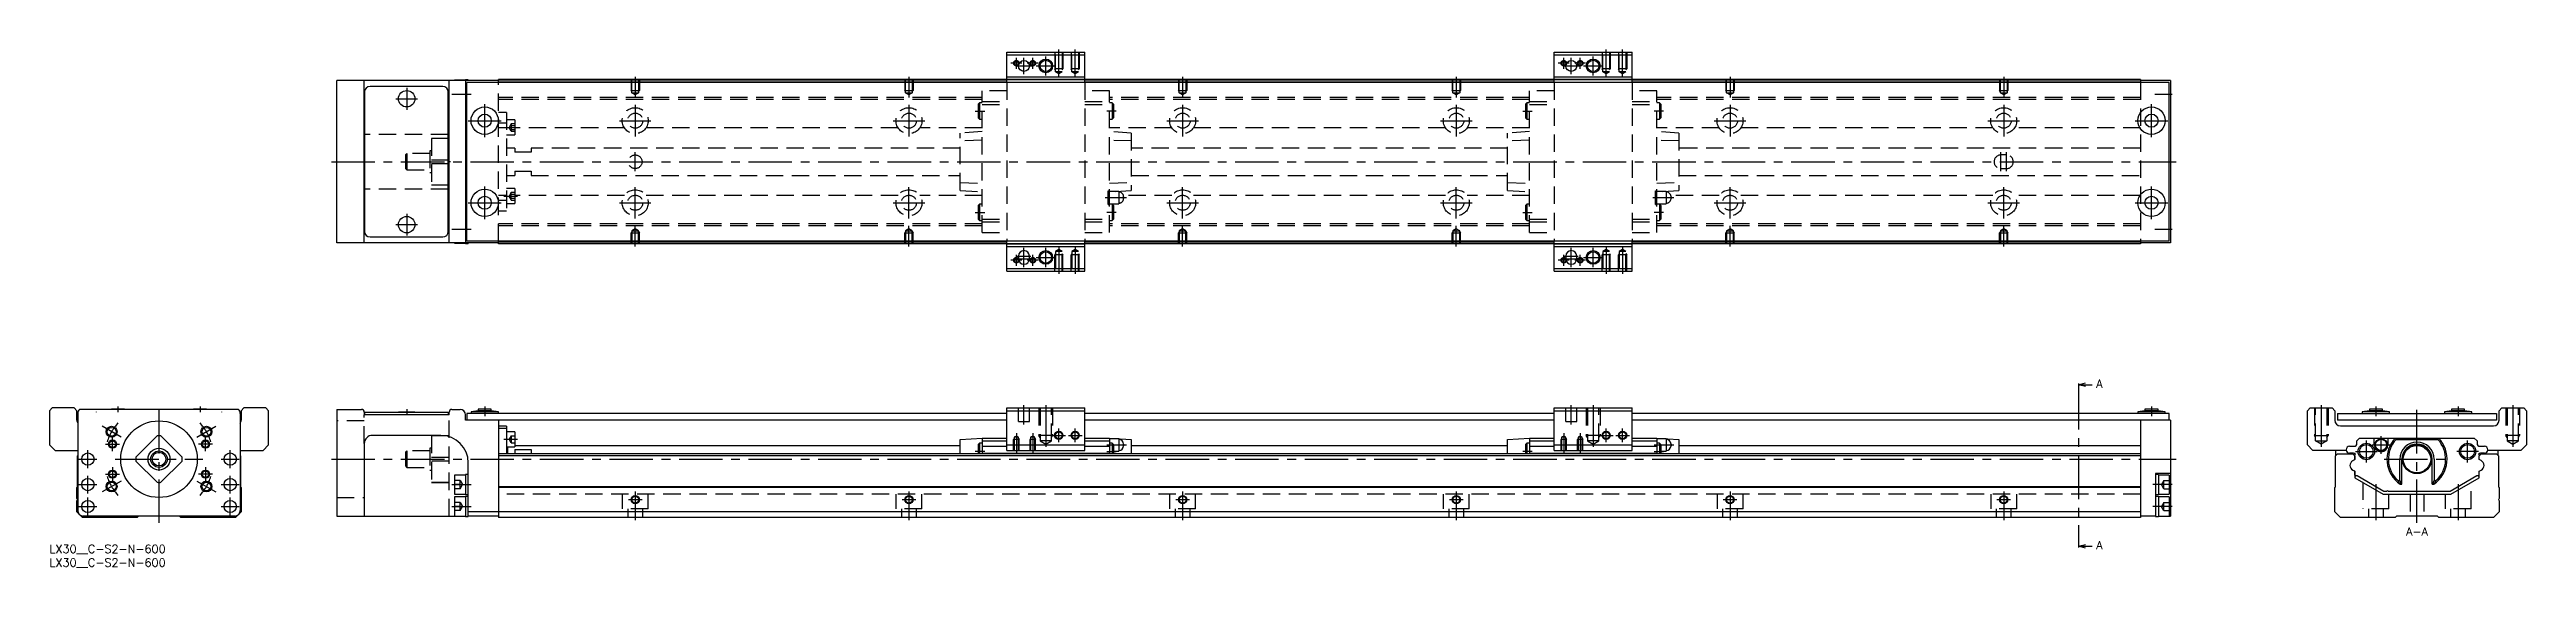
# Model space of a CAD drawing. Extents: x 0 to 905, y -8 to 181.
import ezdxf

# ---------------------------------------------------------------- set-up
doc = ezdxf.new("R2010")
doc.units = 0
doc.header["$LTSCALE"] = 0.5
doc.linetypes.add('CENTER', pattern=[50.8, 31.75, -6.35, 6.35, -6.35])
doc.linetypes.add('DASHED', pattern=[19.05, 12.7, -6.35])
for name, color, linetype in [('MSM_CENTER', 1, 'CENTER'), ('MSM_CONTINUOUS', 7, 'CONTINUOUS'), ('MSM_DASHED', 4, 'DASHED'), ('MSM_NARROW', 5, 'CONTINUOUS'), ('MSM_PART_NUMBER', 7, 'CONTINUOUS')]:
    doc.layers.add(name, color=color, linetype=linetype)
doc.styles.get("Standard").update_dxf_attribs({"font": 'txt.shx', "height": 3, "bigfont": 'bigfont.shx'})

# ---------------------------------------------------------------- blocks, each defined once
blk = doc.blocks.new('*U2')
at = {"layer": 'MSM_PART_NUMBER'}
blk.add_text('LX30__C-S2-N-600', height=3, dxfattribs=at).set_placement((0, -3))
blk = doc.blocks.new('*U3')
at = {"layer": 'MSM_PART_NUMBER'}
blk.add_text('LX30__C-S2-N-600', height=3, dxfattribs=at).set_placement((0, -8))

msp = doc.modelspace()

# ---------------------------------------------------------------- linework, layer by layer
at = {"layer": 'MSM_CENTER'}
for p, q in [((355.25, 176), (351.25, 176)), ((353, 175), (359, 175)), ((353.25, 174), (353.25, 178)), ((356, 172), (356, 178)), ((361.25, 176), (357.25, 176)), ((359.25, 174), (359.25, 178)), ((360.5, 175), (367.5, 175)), ((364, 171.5), (364, 178.5)), ((368.75, 171.09), (368.75, 181)), ((374.75, 171.09), (374.75, 181)), ((555.25, 176), (551.25, 176)), ((553, 175), (559, 175)), ((553.25, 174), (553.25, 178)), ((556, 172), (556, 178)), ((561.25, 176), (557.25, 176)), ((559.25, 174), (559.25, 178)), ((560.5, 175), (567.5, 175)), ((564, 171.5), (564, 178.5)), ((568.75, 171.09), (568.75, 181)), ((574.75, 171.09), (574.75, 181)), ((126.5, 163), (134.5, 163)), ((130.5, 167), (130.5, 159)), ((147, 164.7), (154, 164.7)), ((214, 171), (214, 163.49)), ((314, 171), (314, 163.49)), ((414, 171), (414, 163.49)), ((514, 171), (514, 163.49)), ((614, 171), (614, 163.49)), ((714, 171), (714, 163.49)), ((769.25, 164.7), (775.5, 164.7)), ((153, 155), (165, 155)), ((159, 149), (159, 161)), ((208.25, 155), (219.75, 155)), ((214, 160.75), (214, 149.25)), ((308.25, 155), (319.75, 155)), ((314, 160.75), (314, 149.25)), ((338.25, 158.5), (341.75, 158.5)), ((389.75, 158.5), (386.25, 158.5)), ((408.25, 155), (419.75, 155)), ((414, 160.75), (414, 149.25)), ((508.25, 155), (519.75, 155)), ((514, 160.75), (514, 149.25)), ((538.25, 158.5), (541.75, 158.5)), ((589.75, 158.5), (586.25, 158.5)), ((608.25, 155), (619.75, 155)), ((614, 160.75), (614, 149.25)), ((708.25, 155), (719.75, 155)), ((714, 160.75), (714, 149.25)), ((762, 155), (774, 155)), ((768, 149), (768, 161)), ((166, 152.55), (171, 152.55)), ((103, 140), (777, 140)), ((214, 136.5), (214, 143.5)), ((713, 136.5), (713, 143.5)), ((715, 136.5), (715, 143.5)), ((159, 119), (159, 131)), ((166, 127.44), (171, 127.44)), ((214, 119.25), (214, 130.75)), ((314, 119.25), (314, 130.75)), ((385.75, 126.9), (393.45, 126.9)), ((414, 119.25), (414, 130.75)), ((514, 119.25), (514, 130.75)), ((585.75, 126.9), (593.45, 126.9)), ((614, 119.25), (614, 130.75)), ((714, 119.25), (714, 130.75)), ((768, 119), (768, 131)), ((130.5, 121), (130.5, 113)), ((153, 125), (165, 125)), ((208.25, 125), (219.75, 125)), ((308.25, 125), (319.75, 125)), ((338.25, 121.5), (341.75, 121.5)), ((389.75, 121.5), (386.25, 121.5)), ((408.25, 125), (419.75, 125)), ((508.25, 125), (519.75, 125)), ((538.25, 121.5), (541.75, 121.5)), ((589.75, 121.5), (586.25, 121.5)), ((608.25, 125), (619.75, 125)), ((708.25, 125), (719.75, 125)), ((762, 125), (774, 125)), ((126.5, 117), (134.5, 117)), ((147, 115.3), (154, 115.3)), ((214, 109), (214, 116.51)), ((314, 109), (314, 116.51)), ((368.75, 108.91), (368.75, 99)), ((374.75, 108.91), (374.75, 99)), ((414, 109), (414, 116.51)), ((514, 109), (514, 116.51)), ((568.75, 108.91), (568.75, 99)), ((574.75, 108.91), (574.75, 99)), ((614, 109), (614, 116.51)), ((714, 109), (714, 116.51)), ((769.25, 115.3), (775.5, 115.3)), ((355.25, 104), (351.25, 104)), ((353.25, 102), (353.25, 106)), ((353.5, 105.5), (358.5, 105.5)), ((353.5, 104.5), (358.5, 104.5)), ((356, 101.5), (356, 108.5)), ((361.25, 104), (357.25, 104)), ((359.25, 102), (359.25, 106)), ((360.5, 105), (367.5, 105)), ((364, 101.5), (364, 108.5)), ((555.25, 104), (551.25, 104)), ((553.25, 102), (553.25, 106)), ((553.5, 105.5), (558.5, 105.5)), ((553.5, 104.5), (558.5, 104.5)), ((556, 101.5), (556, 108.5)), ((561.25, 104), (557.25, 104)), ((559.25, 102), (559.25, 106)), ((560.5, 105), (567.5, 105)), ((564, 101.5), (564, 108.5)), ((741.37, 58), (741.37, 0)), ((17, 48.6), (17, 48.49)), ((25, 50.6), (25, 48.5)), ((40, 8), (40, 51.5)), ((55, 50.6), (55, 48.5)), ((63, 48.49), (63, 48.6)), ((130.5, 49.6), (130.5, 47.49)), ((159, 50.6), (159, 47)), ((356, 44), (356, 51)), ((364, 51), (364, 35.81)), ((556, 44), (556, 51)), ((564, 51), (564, 35.81)), ((768, 50.6), (768, 47)), ((830, 51), (830, 35.81)), ((850, 50.6), (850, 47)), ((865, 8), (865, 51.5)), ((880, 50.6), (880, 47)), ((900, 51), (900, 35.81)), ((26.14, 39.3), (19.22, 43.3)), ((20.42, 36.8), (25.57, 36.8)), ((23, 34.22), (23, 39.38)), ((53.86, 39.3), (60.78, 43.3)), ((59.57, 36.8), (54.42, 36.8)), ((57, 34.22), (57, 39.38)), ((166, 38.55), (171, 38.55)), ((353.25, 40.76), (353.25, 33.5)), ((359.25, 40.76), (359.25, 33.5)), ((366.25, 40), (371.25, 40)), ((368.75, 37.5), (368.75, 42.5)), ((372.25, 40), (377.25, 40)), ((374.75, 37.5), (374.75, 42.5)), ((386.25, 36.5), (393.45, 36.5)), ((553.25, 40.76), (553.25, 33.5)), ((559.25, 40.76), (559.25, 33.5)), ((566.25, 40), (571.25, 40)), ((568.75, 37.5), (568.75, 42.5)), ((572.25, 40), (577.25, 40)), ((574.75, 37.5), (574.75, 42.5)), ((586.25, 36.5), (593.45, 36.5)), ((846.5, 30.1), (846.5, 38.1)), ((848.65, 36.5), (855.15, 36.5)), ((851.9, 33.25), (851.9, 39.75)), ((883.5, 30.1), (883.5, 38.1)), ((10.75, 31.3), (17.25, 31.3)), ((14, 28.05), (14, 34.55)), ((23, 28.38), (23, 23.23)), ((24, 31.3), (56, 31.3)), ((57, 28.38), (57, 23.23)), ((62.75, 31.3), (69.25, 31.3)), ((66, 28.05), (66, 34.55)), ((103, 31.3), (777, 31.3)), ((341.75, 34.1), (338.25, 34.1)), ((386.25, 34.1), (389.75, 34.1)), ((541.75, 34.1), (538.25, 34.1)), ((586.25, 34.1), (589.75, 34.1)), ((842.5, 34.1), (850.5, 34.1)), ((853, 31.3), (877, 31.3)), ((887.5, 34.1), (879.5, 34.1)), ((10.75, 22), (17.25, 22)), ((14, 18.75), (14, 25.25)), ((26.14, 23.3), (19.22, 19.3)), ((20.42, 25.8), (25.57, 25.8)), ((53.86, 23.3), (60.78, 19.3)), ((59.57, 25.8), (54.42, 25.8)), ((62.75, 22), (69.25, 22)), ((66, 18.75), (66, 25.25)), ((147, 22), (154, 22)), ((214, 19.5), (214, 9)), ((314, 19.5), (314, 9)), ((414, 19.5), (414, 9)), ((514, 19.5), (514, 9)), ((614, 19.5), (614, 9)), ((714, 19.5), (714, 9)), ((775.5, 22), (768.5, 22)), ((850, 22.18), (850, 9)), ((880, 22.18), (880, 9)), ((10.75, 14), (17.25, 14)), ((14, 10.75), (14, 17.25)), ((62.75, 14), (69.25, 14)), ((66, 10.75), (66, 17.25)), ((147, 14), (154, 14)), ((211.5, 16.5), (216.5, 16.5)), ((311.5, 16.5), (316.5, 16.5)), ((411.5, 16.5), (416.5, 16.5)), ((511.5, 16.5), (516.5, 16.5)), ((611.5, 16.5), (616.5, 16.5)), ((711.5, 16.5), (716.5, 16.5)), ((775.5, 14), (768.5, 14))]:
    msp.add_line(p, q, dxfattribs=at)
for start, end in [(138.53845, 161.46155), (18.53845, 41.46155), (198.53845, 221.46155), (318.53845, 341.46155)]:
    msp.add_arc((40, 31.3), 20, start, end, dxfattribs=at)
at = {"layer": 'MSM_CONTINUOUS'}
for p, q in [((349.75, 169), (349.75, 180)), ((349.75, 180), (378.25, 180)), ((349.75, 179), (378.25, 179)), ((378.25, 169), (378.25, 180)), ((549.75, 169), (549.75, 180)), ((549.75, 180), (578.25, 180)), ((549.75, 179), (578.25, 179)), ((578.25, 169), (578.25, 180)), ((105, 110.3), (105, 169.7)), ((164, 169.7), (105, 169.7)), ((115, 110.3), (115, 169.7)), ((115.1, 165.5), (115.1, 114.5)), ((143.7, 167.5), (117.1, 167.5)), ((145.7, 114.5), (145.7, 165.5)), ((146, 110.3), (146, 169.7)), ((148, 169.75), (148, 169.7)), ((152, 169.75), (148, 169.75)), ((153, 169.9), (152, 169.9)), ((152, 169.9), (152, 110.1)), ((152.5, 111), (152.5, 169)), ((774.5, 169), (152.5, 169)), ((153, 169.9), (153, 169.7)), ((164, 169), (164, 170)), ((764, 170), (164, 170)), ((349.75, 169.8), (164, 169.8)), ((349.75, 169.1), (164, 169.1)), ((349.75, 171), (378.25, 171)), ((349.75, 170), (378.25, 170)), ((549.75, 169.8), (378.25, 169.8)), ((549.75, 169.1), (378.25, 169.1)), ((549.75, 171), (578.25, 171)), ((549.75, 170), (578.25, 170)), ((764, 169.8), (578.25, 169.8)), ((764, 169.1), (578.25, 169.1)), ((764, 170), (764, 169)), ((775, 169.7), (764, 169.7)), ((774.5, 111), (774.5, 169)), ((775, 169.7), (775, 110.3)), ((115, 158.2), (115.1, 158.2)), ((145.7, 158.2), (146, 158.2)), ((115.1, 150), (115, 150)), ((146, 150), (145.7, 150)), ((146, 148.5), (145.7, 148.5)), ((146, 148.47), (145.7, 148.47)), ((145.7, 140.72), (146, 140.72)), ((145.7, 140.72), (146, 140.72)), ((146, 139.28), (145.7, 139.28)), ((146, 139.28), (145.7, 139.28)), ((115.1, 130), (115, 130)), ((146, 131.53), (145.7, 131.53)), ((146, 131.5), (145.7, 131.5)), ((146, 130), (145.7, 130)), ((115.1, 121.8), (115, 121.8)), ((146, 121.8), (145.7, 121.8)), ((164, 110.3), (105, 110.3)), ((117.1, 112.5), (143.7, 112.5)), ((148, 110.3), (148, 110.25)), ((148, 110.25), (152, 110.25)), ((152, 110.1), (153, 110.1)), ((774.5, 111), (152.5, 111)), ((153, 110.3), (153, 110.1)), ((164, 110), (164, 111)), ((349.75, 110.9), (164, 110.9)), ((349.75, 110.2), (164, 110.2)), ((764, 110), (164, 110)), ((349.75, 100), (349.75, 111)), ((349.75, 110), (378.25, 110)), ((349.75, 109), (378.25, 109)), ((378.25, 100), (378.25, 111)), ((549.75, 110.9), (378.25, 110.9)), ((549.75, 110.2), (378.25, 110.2)), ((549.75, 100), (549.75, 111)), ((549.75, 110), (578.25, 110)), ((549.75, 109), (578.25, 109)), ((578.25, 100), (578.25, 111)), ((764, 110.9), (578.25, 110.9)), ((764, 110.2), (578.25, 110.2)), ((764, 111), (764, 110)), ((775, 110.3), (764, 110.3)), ((349.75, 101), (378.25, 101)), ((349.75, 100), (378.25, 100)), ((354, 105.5), (354, 104.5)), ((358, 104.5), (358, 105.5)), ((549.75, 101), (578.25, 101)), ((549.75, 100), (578.25, 100)), ((554, 105.5), (554, 104.5)), ((558, 104.5), (558, 105.5)), ((741.37, 58.5), (743.87, 59.17)), ((741.37, 59), (741.37, 58)), ((743.87, 57.83), (741.37, 58.5)), ((741.37, 58.5), (746.38, 58.5)), ((1, 50), (0, 49)), ((0, 49), (0, 36.5)), ((9, 50), (1, 50)), ((10, 49), (9, 50)), ((10, 45.5), (10, 49)), ((10.3, 48), (10.3, 12.5)), ((69.02, 49.5), (10.98, 49.5)), ((22.6, 49.6), (22.6, 49.5)), ((27.4, 49.6), (22.6, 49.6)), ((27.4, 49.5), (27.4, 49.6)), ((52.6, 49.6), (52.6, 49.5)), ((57.4, 49.6), (52.6, 49.6)), ((57.4, 49.5), (57.4, 49.6)), ((69.7, 48), (69.7, 12.5)), ((71, 50), (70, 49)), ((70, 49), (70, 45.5)), ((79, 50), (71, 50)), ((80, 49), (79, 50)), ((80, 36.5), (80, 49)), ((105, 49.5), (105, 10.5)), ((105, 49.5), (114, 49.5)), ((115, 48.5), (115, 47.5)), ((146, 47.5), (115, 47.5)), ((115.1, 48.5), (115.1, 47.5)), ((115.1, 48.5), (145.7, 48.5)), ((127.5, 48.6), (133.5, 48.6)), ((127.5, 48.6), (127.5, 48.5)), ((133.5, 48.5), (133.5, 48.6)), ((145.7, 48.5), (145.7, 47.5)), ((146, 47.5), (146, 48.5)), ((147, 49.5), (150, 49.5)), ((152, 45.5), (152, 47.5)), ((349.75, 45.5), (152, 45.5)), ((152.5, 48), (152.5, 45.5)), ((349.75, 48), (152.5, 48)), ((156.6, 49), (154, 48.6)), ((154, 48.6), (154, 48)), ((164, 48.6), (154, 48.6)), ((156.6, 49.6), (156.6, 49)), ((161.4, 49.6), (156.6, 49.6)), ((161.4, 49), (156.6, 49)), ((161.4, 49), (161.4, 49.6)), ((164, 48.6), (161.4, 49)), ((164, 48), (164, 48.6)), ((164, 45.5), (164, 10)), ((349.75, 50), (378.25, 50)), ((349.75, 34.5), (349.75, 50)), ((349.75, 49), (378.25, 49)), ((378.25, 34.5), (378.25, 50)), ((549.75, 48), (378.25, 48)), ((549.75, 45.5), (378.25, 45.5)), ((549.75, 50), (578.25, 50)), ((549.75, 34.5), (549.75, 50)), ((549.75, 49), (578.25, 49)), ((578.25, 34.5), (578.25, 50)), ((774.5, 48), (578.25, 48)), ((775, 45.5), (578.25, 45.5)), ((765.6, 49), (763, 48.6)), ((763, 48.6), (763, 48)), ((773, 48.6), (763, 48.6)), ((764, 45.5), (764, 10)), ((765.6, 49.6), (765.6, 49)), ((770.4, 49.6), (765.6, 49.6)), ((770.4, 49), (765.6, 49)), ((770.4, 49), (770.4, 49.6)), ((773, 48.6), (770.4, 49)), ((773, 48), (773, 48.6)), ((774.5, 45.5), (774.5, 48)), ((775, 45.5), (775, 10.5)), ((825, 49), (826, 50)), ((825, 36.5), (825, 49)), ((826, 50), (834, 50)), ((834, 50), (835, 49)), ((835, 49), (835, 45.5)), ((836, 48), (894, 48)), ((836, 48), (836, 45.5)), ((894, 45.5), (836, 45.5)), ((847.6, 49), (845, 48.6)), ((855, 48.6), (845, 48.6)), ((845, 48.6), (845, 48)), ((852.4, 49.6), (847.6, 49.6)), ((847.6, 49.6), (847.6, 49)), ((852.4, 49), (847.6, 49)), ((852.4, 49), (852.4, 49.6)), ((855, 48.6), (852.4, 49)), ((855, 48), (855, 48.6)), ((877.6, 49), (875, 48.6)), ((885, 48.6), (875, 48.6)), ((875, 48.6), (875, 48)), ((882.4, 49.6), (877.6, 49.6)), ((877.6, 49.6), (877.6, 49)), ((882.4, 49), (877.6, 49)), ((882.4, 49), (882.4, 49.6)), ((885, 48.6), (882.4, 49)), ((885, 48), (885, 48.6)), ((894, 48), (894, 45.5)), ((895, 49), (896, 50)), ((895, 45.5), (895, 49)), ((896, 50), (904, 50)), ((904, 50), (905, 49)), ((905, 49), (905, 36.5)), ((0, 36.5), (2, 34.5)), ((39.28, 39.77), (31.53, 32.02)), ((48.47, 32.02), (40.72, 39.77)), ((78, 34.5), (80, 36.5)), ((115, 37), (115, 10.5)), ((143, 40), (118, 40)), ((167, 43.3), (164, 43.3)), ((167, 42.45), (164, 42.45)), ((167, 43.3), (167, 33.2)), ((170, 41.3), (167, 41.3)), ((170, 41.3), (170, 35.8)), ((170, 36.3), (332.75, 36.3)), ((332.75, 38.5), (340.75, 39)), ((332.75, 33.2), (332.75, 38.5)), ((339.75, 37.1), (339.25, 36.6)), ((339.25, 36.6), (339.25, 33.2)), ((340.75, 37.1), (339.75, 37.1)), ((339.75, 37.1), (339.75, 33.2)), ((340.75, 39), (349.75, 39)), ((340.75, 39), (340.75, 33.2)), ((340.75, 38), (349.75, 38)), ((349.75, 36.5), (378.25, 36.5)), ((378.25, 39), (387.25, 39)), ((378.25, 38), (387.25, 38)), ((387.25, 39), (395.25, 38.5)), ((387.25, 39), (387.25, 33.2)), ((390.7, 38.75), (387.25, 38.75)), ((388.25, 37.1), (387.25, 37.1)), ((388.75, 36.6), (388.25, 37.1)), ((388.25, 37.1), (388.25, 33.2)), ((388.75, 36.6), (388.75, 33.2)), ((390.7, 38.75), (390.7, 34.25)), ((392.45, 36.8), (392.45, 36.2)), ((395.25, 38.5), (395.25, 33.2)), ((395.25, 36.3), (532.75, 36.3)), ((532.75, 38.5), (540.75, 39)), ((532.75, 33.2), (532.75, 38.5)), ((539.75, 37.1), (539.25, 36.6)), ((539.25, 36.6), (539.25, 33.2)), ((540.75, 37.1), (539.75, 37.1)), ((539.75, 37.1), (539.75, 33.2)), ((540.75, 39), (549.75, 39)), ((540.75, 39), (540.75, 33.2)), ((540.75, 38), (549.75, 38)), ((549.75, 36.5), (578.25, 36.5)), ((578.25, 39), (587.25, 39)), ((578.25, 38), (587.25, 38)), ((587.25, 39), (595.25, 38.5)), ((587.25, 39), (587.25, 33.2)), ((590.7, 38.75), (587.25, 38.75)), ((588.25, 37.1), (587.25, 37.1)), ((588.75, 36.6), (588.25, 37.1)), ((588.25, 37.1), (588.25, 33.2)), ((588.75, 36.6), (588.75, 33.2)), ((590.7, 38.75), (590.7, 34.25)), ((592.45, 36.8), (592.45, 36.2)), ((595.25, 38.5), (595.25, 33.2)), ((595.25, 36.3), (764, 36.3)), ((827, 34.5), (825, 36.5)), ((837, 43.5), (893, 43.5)), ((843.05, 38), (844.05, 39)), ((843.05, 37), (843.05, 38)), ((844.05, 39), (885.95, 39)), ((849.4, 36.5), (849.4, 39)), ((854.4, 39), (854.4, 36.5)), ((857.14, 39), (857.4, 38.5)), ((857.4, 38.5), (872.6, 38.5)), ((872.6, 38.5), (872.86, 39)), ((885.95, 39), (886.95, 38)), ((886.95, 38), (886.95, 37)), ((905, 36.5), (903, 34.5)), ((2, 34.5), (10.3, 34.5)), ((10.2, 32.5), (10.3, 32.6)), ((10.2, 21.2), (10.2, 32.5)), ((31.53, 30.58), (39.28, 22.83)), ((40.72, 22.83), (48.47, 30.58)), ((69.7, 34.5), (78, 34.5)), ((69.7, 32.6), (69.8, 32.5)), ((69.8, 32.5), (69.8, 21.2)), ((153, 10.35), (153, 30)), ((764, 33.2), (164, 33.2)), ((764, 32.5), (164, 32.5)), ((167, 35.8), (170, 35.8)), ((167.5, 33.2), (167.5, 35.8)), ((170, 34.87), (176, 34.87)), ((170, 34.87), (170, 33.2)), ((176, 34.87), (176, 33.2)), ((340.75, 36), (349.75, 36)), ((340.75, 33.5), (387.25, 33.5)), ((349.75, 34.5), (378.25, 34.5)), ((378.25, 36), (387.25, 36)), ((388.75, 34.25), (390.7, 34.25)), ((540.75, 36), (549.75, 36)), ((540.75, 33.5), (587.25, 33.5)), ((549.75, 34.5), (578.25, 34.5)), ((578.25, 36), (587.25, 36)), ((588.75, 34.25), (590.7, 34.25)), ((839.13, 34.5), (827, 34.5)), ((835.2, 32.5), (835.9, 33.2)), ((835.2, 21.2), (835.2, 32.5)), ((835.3, 32.6), (835.3, 34.5)), ((835.9, 33.2), (841.55, 33.2)), ((840.35, 36), (842.05, 36)), ((841.75, 33.5), (840.35, 33.5)), ((842.25, 31.15), (841.5, 30.72)), ((842.25, 26.85), (841.5, 27.28)), ((841.55, 33.2), (842.25, 32.5)), ((841.6, 30.78), (842.25, 31.15)), ((841.6, 27.22), (842.25, 26.85)), ((842.2, 32.55), (842.2, 32.7)), ((842.25, 32.5), (842.2, 32.55)), ((842.25, 31.15), (842.25, 32.5)), ((842.25, 32.5), (842.25, 31.15)), ((858.74, 23.45), (858.74, 31.3)), ((859.5, 22.2), (859.5, 31.3)), ((870.5, 22.2), (870.5, 31.3)), ((871.26, 31.3), (871.26, 23.45)), ((887.75, 32.5), (888.45, 33.2)), ((887.75, 31.15), (887.75, 32.5)), ((888.4, 30.78), (887.75, 31.15)), ((887.75, 26.85), (888.5, 27.28)), ((887.8, 32.7), (887.8, 32.55)), ((887.95, 36), (889.65, 36)), ((889.65, 33.5), (888.25, 33.5)), ((888.4, 30.78), (888.49, 30.73)), ((888.45, 33.2), (894.1, 33.2)), ((903, 34.5), (890.87, 34.5)), ((894.1, 33.2), (894.8, 32.5)), ((894.7, 32.6), (894.7, 34.5)), ((894.8, 32.5), (894.8, 21.2)), ((10, 21), (10.2, 21.2)), ((10, 16.9), (10, 21)), ((69.8, 21.2), (70, 21)), ((70, 21), (70, 12)), ((152, 25.5), (148, 25.5)), ((148, 25.5), (148, 18.5)), ((148, 18.5), (152, 18.5)), ((153, 25.65), (152, 25.65)), ((152, 25.65), (152, 18.35)), ((152, 18.35), (153, 18.35)), ((764, 21.2), (164, 21.2)), ((764, 21), (164, 21)), ((775, 26), (769.5, 26)), ((769.5, 26), (769.5, 10.35)), ((770.5, 25.65), (769.5, 25.65)), ((769.5, 18.35), (770.5, 18.35)), ((770.5, 25.65), (770.5, 18.35)), ((774.5, 25.5), (770.5, 25.5)), ((770.5, 18.5), (774.5, 18.5)), ((774.5, 25.5), (774.5, 18.5)), ((835, 21), (835.2, 21.2)), ((835, 12), (835, 21)), ((842.25, 25.45), (842.25, 26.85)), ((842.25, 26.85), (842.25, 24.5)), ((842.25, 24.5), (852.64, 18.5)), ((843.1, 25.16), (842.7, 25.16)), ((852.91, 19.5), (843.1, 25.16)), ((852.64, 18.5), (877.36, 18.5)), ((853.85, 19.5), (852.91, 19.5)), ((877.09, 19.5), (854.65, 19.5)), ((858.07, 23.45), (858.74, 23.45)), ((859.5, 22.2), (858.74, 23.45)), ((858.82, 22.2), (859.5, 22.2)), ((871.26, 23.45), (870.5, 22.2)), ((870.5, 22.2), (871.18, 22.2)), ((871.26, 23.45), (871.93, 23.45)), ((886.9, 25.16), (877.09, 19.5)), ((877.36, 18.5), (887.75, 24.5)), ((887.3, 25.16), (886.9, 25.16)), ((887.75, 24.5), (887.75, 26.85)), ((894.8, 21.2), (895, 21)), ((895, 21), (895, 16.9)), ((10, 12), (10, 16.1)), ((10.7, 11.3), (10, 12)), ((12, 10), (11.1, 10.9)), ((32, 10), (12, 10)), ((67.7, 10.5), (12.3, 10.5)), ((32.5, 10.5), (32, 10)), ((48, 10), (47.5, 10.5)), ((68, 10), (48, 10)), ((68.9, 10.9), (68, 10)), ((70, 12), (69.3, 11.3)), ((105, 10.5), (152, 10.5)), ((152, 17.5), (148, 17.5)), ((148, 17.5), (148, 10.5)), ((153, 17.65), (152, 17.65)), ((152, 17.65), (152, 10.35)), ((152, 10.35), (153, 10.35)), ((764, 12), (153, 12)), ((164, 10.5), (153, 10.5)), ((764, 10), (164, 10)), ((769.5, 10.5), (764, 10.5)), ((770.5, 17.65), (769.5, 17.65)), ((769.5, 10.35), (770.5, 10.35)), ((770.5, 17.65), (770.5, 10.35)), ((774.5, 17.5), (770.5, 17.5)), ((770.5, 10.5), (775, 10.5)), ((774.5, 17.5), (774.5, 10.5)), ((837, 10), (835, 12)), ((857, 10), (837, 10)), ((857.5, 10.5), (857, 10)), ((872.5, 10.5), (857.5, 10.5)), ((873, 10), (872.5, 10.5)), ((893, 10), (873, 10)), ((895, 12), (893, 10)), ((895, 16.1), (895, 12)), ((741.37, -0.5), (743.87, 0.17)), ((741.37, 0), (741.37, -1)), ((743.87, -1.17), (741.37, -0.5)), ((741.37, -0.5), (746.38, -0.5))]:
    msp.add_line(p, q, dxfattribs=at)
for centre, radius in [((356, 175), 2), ((364, 175), 2.07), ((556, 175), 2), ((564, 175), 2.07), ((130.5, 163), 3), ((159, 155), 5), ((159, 155), 2.4), ((768, 155), 5), ((768, 155), 2.4), ((159, 125), 5), ((159, 125), 2.4), ((768, 125), 5), ((768, 125), 2.4), ((130.5, 117), 3), ((364, 105), 2.07), ((564, 105), 2.07), ((40, 31.3), 14), ((22.68, 41.3), 1.62), ((23, 36.8), 1.23), ((57.32, 41.3), 1.62), ((57, 36.8), 1.23), ((368.75, 40), 1.23), ((374.75, 40), 1.23), ((568.75, 40), 1.23), ((574.75, 40), 1.23), ((846.5, 34.1), 3), ((846.5, 34.1), 2.5), ((851.9, 36.5), 2.25), ((851.9, 36.5), 2.05), ((865, 31.3), 5.3), ((865, 31.3), 5), ((883.5, 34.1), 3), ((883.5, 34.1), 2.5), ((14, 31.3), 2.25), ((40, 31.3), 4), ((40, 31.3), 3), ((40, 31.3), 2.5), ((66, 31.3), 2.25), ((14, 22), 2.25), ((22.68, 21.3), 1.62), ((23, 25.8), 1.23), ((57.32, 21.3), 1.62), ((57, 25.8), 1.23), ((66, 22), 2.25), ((14, 14), 2.25), ((66, 14), 2.25), ((214, 16.5), 1.23), ((314, 16.5), 1.23), ((414, 16.5), 1.23), ((514, 16.5), 1.23), ((614, 16.5), 1.23), ((714, 16.5), 1.23)]:
    msp.add_circle(centre, radius, dxfattribs=at)
for centre, radius, start, end in [((117.1, 165.5), 2, 90, 180), ((143.7, 165.5), 2, 0, 90), ((117.1, 114.5), 2, 180, 270), ((143.7, 114.5), 2, 270, 0), ((356, 105.5), 2, 0, 180), ((356, 104.5), 2, 180, 0), ((556, 105.5), 2, 0, 180), ((556, 104.5), 2, 180, 0), ((12, 45.5), 2, 180, 211.78833), ((12.3, 48), 2, 131.40962, 180), ((67.7, 48), 2, 0, 48.59038), ((68, 45.5), 2, 328.21167, 0), ((114, 48.5), 1, 0, 90), ((147, 48.5), 1, 90, 180), ((150, 47.5), 2, 0, 90), ((837, 45.5), 2, 180, 270), ((893, 45.5), 2, 270, 0), ((40, 31.3), 8.5, 85.11917, 94.88083), ((118, 37), 3, 90, 180), ((143, 30), 10, 0, 90), ((390.7, 36.8), 1.75, 0, 90), ((590.7, 36.8), 1.75, 0, 90), ((842.05, 37), 1, 270, 0), ((851.9, 36.5), 2.5, 180, 0), ((865, 31.3), 11, 135.573, 235.81959), ((865, 31.3), 10.47, 136.57129, 228.55525), ((865, 31.3), 6.26, 0, 180), ((865, 31.3), 5.5, 0, 180), ((865, 31.3), 11, 304.18041, 44.427), ((865, 31.3), 10.47, 311.44475, 43.42871), ((887.95, 37), 1, 180, 270), ((40, 31.3), 8.5, 175.11917, 184.88083), ((40, 31.3), 8.5, 355.11917, 4.88083), ((390.7, 36.2), 1.75, 270, 0), ((590.7, 36.2), 1.75, 270, 0), ((840.35, 34.75), 1.25, 90, 270), ((842.65, 28.85), 2.2, 121.45533, 176.01903), ((842.65, 29.15), 2.2, 183.98097, 238.54467), ((842.65, 29.15), 2.2, 183.98097, 241.45517), ((842.65, 28.85), 2.2, 121.38869, 134.53306), ((841.75, 32.5), 1, 41.23398, 90), ((842.7, 32.7), 0.5, 113.32535, 180), ((888.25, 32.5), 1, 90, 138.76602), ((887.3, 32.7), 0.5, 0, 66.67465), ((887.35, 28.85), 2.2, 3.98097, 61.45517), ((887.35, 29.15), 2.2, 301.45533, 356.01903), ((889.65, 34.75), 1.25, 270, 90), ((40, 31.3), 8.5, 265.11917, 274.88083), ((842.7, 25.66), 0.5, 205.84193, 270), ((854.25, 19.2), 0.5, 36.8699, 143.1301), ((866, 27.35), 8.83, 206.14749, 215.62533), ((864, 27.35), 8.84, 324.37545, 333.85173), ((887.3, 25.66), 0.5, 270, 334.15807), ((9.7, 16.5), 0.5, 306.8699, 53.1301), ((12.3, 12.5), 2, 180, 270), ((15.3, 14), 3.65, 253.51703, 286.48297), ((64.7, 14), 3.65, 253.51703, 286.48297), ((67.7, 12.5), 2, 270, 0), ((895.3, 16.5), 0.5, 126.8699, 233.1301)]:
    msp.add_arc(centre, radius, start, end, dxfattribs=at)
at = {"layer": 'MSM_DASHED'}
for p, q in [((367.25, 180), (367.25, 174)), ((370.25, 174), (367.25, 174)), ((367.52, 173.53), (367.25, 174)), ((367.52, 172.8), (367.52, 180)), ((369.98, 172.8), (367.52, 172.8)), ((368.75, 172.09), (367.52, 172.8)), ((369.98, 172.8), (368.75, 172.09)), ((369.98, 180), (369.98, 172.8)), ((369.98, 173.53), (370.25, 174)), ((370.25, 180), (370.25, 174)), ((373.25, 180), (373.25, 174)), ((376.25, 174), (373.25, 174)), ((373.52, 173.53), (373.25, 174)), ((373.52, 172.8), (373.52, 180)), ((375.98, 172.8), (373.52, 172.8)), ((374.75, 172.09), (373.52, 172.8)), ((375.98, 172.8), (374.75, 172.09)), ((375.98, 180), (375.98, 172.8)), ((375.98, 173.53), (376.25, 174)), ((376.25, 180), (376.25, 174)), ((567.25, 180), (567.25, 174)), ((570.25, 174), (567.25, 174)), ((567.52, 173.53), (567.25, 174)), ((567.52, 172.8), (567.52, 180)), ((569.98, 172.8), (567.52, 172.8)), ((568.75, 172.09), (567.52, 172.8)), ((569.98, 172.8), (568.75, 172.09)), ((569.98, 180), (569.98, 172.8)), ((569.98, 173.53), (570.25, 174)), ((570.25, 180), (570.25, 174)), ((573.25, 180), (573.25, 174)), ((576.25, 174), (573.25, 174)), ((573.52, 173.53), (573.25, 174)), ((573.52, 172.8), (573.52, 180)), ((575.98, 172.8), (573.52, 172.8)), ((574.75, 172.09), (573.52, 172.8)), ((575.98, 172.8), (574.75, 172.09)), ((575.98, 180), (575.98, 172.8)), ((575.98, 173.53), (576.25, 174)), ((576.25, 180), (576.25, 174)), ((164, 111), (164, 169)), ((340.75, 163.45), (164, 163.45)), ((212.5, 170), (212.5, 166)), ((212.77, 165.53), (212.5, 166)), ((212.5, 166), (215.5, 166)), ((212.77, 165.2), (212.77, 170)), ((212.77, 165.2), (215.23, 165.2)), ((214, 164.49), (212.77, 165.2)), ((215.23, 165.2), (214, 164.49)), ((215.23, 170), (215.23, 165.2)), ((215.23, 165.53), (215.5, 166)), ((215.5, 170), (215.5, 166)), ((312.5, 170), (312.5, 166)), ((312.77, 165.53), (312.5, 166)), ((312.5, 166), (315.5, 166)), ((312.77, 165.2), (312.77, 170)), ((312.77, 165.2), (315.23, 165.2)), ((314, 164.49), (312.77, 165.2)), ((315.23, 165.2), (314, 164.49)), ((315.23, 170), (315.23, 165.2)), ((315.23, 165.53), (315.5, 166)), ((315.5, 170), (315.5, 166)), ((349.75, 165.9), (340.75, 165.9)), ((340.75, 114.1), (340.75, 165.9)), ((349.75, 169), (349.75, 111)), ((378.25, 169), (378.25, 111)), ((387.25, 165.9), (378.25, 165.9)), ((387.25, 114.1), (387.25, 165.9)), ((540.75, 163.45), (387.25, 163.45)), ((412.5, 170), (412.5, 166)), ((412.77, 165.53), (412.5, 166)), ((412.5, 166), (415.5, 166)), ((412.77, 165.2), (412.77, 170)), ((412.77, 165.2), (415.23, 165.2)), ((414, 164.49), (412.77, 165.2)), ((415.23, 165.2), (414, 164.49)), ((415.23, 170), (415.23, 165.2)), ((415.23, 165.53), (415.5, 166)), ((415.5, 170), (415.5, 166)), ((512.5, 170), (512.5, 166)), ((512.77, 165.53), (512.5, 166)), ((512.5, 166), (515.5, 166)), ((512.77, 165.2), (512.77, 170)), ((512.77, 165.2), (515.23, 165.2)), ((514, 164.49), (512.77, 165.2)), ((515.23, 165.2), (514, 164.49)), ((515.23, 170), (515.23, 165.2)), ((515.23, 165.53), (515.5, 166)), ((515.5, 170), (515.5, 166)), ((549.75, 165.9), (540.75, 165.9)), ((540.75, 114.1), (540.75, 165.9)), ((549.75, 169), (549.75, 111)), ((578.25, 169), (578.25, 111)), ((587.25, 165.9), (578.25, 165.9)), ((587.25, 114.1), (587.25, 165.9)), ((764, 163.45), (587.25, 163.45)), ((612.5, 170), (612.5, 166)), ((612.77, 165.53), (612.5, 166)), ((612.5, 166), (615.5, 166)), ((612.77, 165.2), (612.77, 170)), ((612.77, 165.2), (615.23, 165.2)), ((614, 164.49), (612.77, 165.2)), ((615.23, 165.2), (614, 164.49)), ((615.23, 170), (615.23, 165.2)), ((615.23, 165.53), (615.5, 166)), ((615.5, 170), (615.5, 166)), ((712.5, 170), (712.5, 166)), ((712.77, 165.53), (712.5, 166)), ((712.5, 166), (715.5, 166)), ((712.77, 165.2), (712.77, 170)), ((712.77, 165.2), (715.23, 165.2)), ((714, 164.49), (712.77, 165.2)), ((715.23, 165.2), (714, 164.49)), ((715.23, 170), (715.23, 165.2)), ((715.23, 165.53), (715.5, 166)), ((715.5, 170), (715.5, 166)), ((764, 169), (764, 111)), ((340.75, 162.75), (164, 162.75)), ((167, 158), (164, 158)), ((167, 154.13), (164, 154.13)), ((167, 158), (167, 122)), ((170, 155.3), (167, 155.3)), ((168.7, 154), (170, 154)), ((168.7, 154), (168.7, 151.11)), ((170, 155.3), (170, 149.8)), ((339.75, 161.5), (339.25, 161)), ((339.25, 161), (339.25, 156)), ((339.25, 156), (339.75, 155.5)), ((339.75, 161.5), (339.75, 155.5)), ((340.75, 161.5), (339.75, 161.5)), ((339.75, 155.5), (340.75, 155.5)), ((340.75, 161.95), (349.75, 161.95)), ((340.75, 160.95), (349.75, 160.95)), ((378.25, 161.95), (387.25, 161.95)), ((378.25, 160.95), (387.25, 160.95)), ((540.75, 162.75), (387.25, 162.75)), ((388.25, 161.5), (387.25, 161.5)), ((387.25, 155.5), (388.25, 155.5)), ((388.25, 161.5), (388.25, 155.5)), ((388.75, 161), (388.25, 161.5)), ((388.25, 155.5), (388.75, 156)), ((388.75, 161), (388.75, 156)), ((539.75, 161.5), (539.25, 161)), ((539.25, 161), (539.25, 156)), ((539.25, 156), (539.75, 155.5)), ((539.75, 161.5), (539.75, 155.5)), ((540.75, 161.5), (539.75, 161.5)), ((539.75, 155.5), (540.75, 155.5)), ((540.75, 161.95), (549.75, 161.95)), ((540.75, 160.95), (549.75, 160.95)), ((578.25, 161.95), (587.25, 161.95)), ((578.25, 160.95), (587.25, 160.95)), ((764, 162.75), (587.25, 162.75)), ((588.25, 161.5), (587.25, 161.5)), ((587.25, 155.5), (588.25, 155.5)), ((588.25, 161.5), (588.25, 155.5)), ((588.75, 161), (588.25, 161.5)), ((588.25, 155.5), (588.75, 156)), ((588.75, 161), (588.75, 156)), ((145.7, 150), (115.1, 150)), ((139.5, 148.5), (139.5, 131.5)), ((145.7, 148.5), (139.5, 148.5)), ((145.7, 148.47), (139.5, 148.47)), ((167, 152.38), (164, 152.38)), ((167, 149.8), (170, 149.8)), ((170, 145), (167, 145)), ((168.7, 153.8), (167.98, 152.55)), ((168.7, 151.3), (167.98, 152.55)), ((168.7, 153.28), (170, 153.28)), ((168.7, 151.83), (170, 151.83)), ((168.7, 151.11), (170, 151.11)), ((210.05, 152.36), (170, 152.36)), ((170, 145), (170, 143.5)), ((176, 145), (176, 143.5)), ((332.75, 145), (176, 145)), ((310.05, 152.36), (217.95, 152.36)), ((340.75, 152.36), (317.95, 152.36)), ((340.75, 151), (332.75, 150.47)), ((332.75, 129.53), (332.75, 150.47)), ((340.75, 147.86), (332.75, 147.6)), ((410.05, 152.36), (387.25, 152.36)), ((395.25, 150.47), (387.25, 151)), ((395.25, 147.6), (387.25, 147.86)), ((395.25, 150.47), (395.25, 129.53)), ((532.75, 145), (395.25, 145)), ((510.05, 152.36), (417.95, 152.36)), ((540.75, 152.36), (517.95, 152.36)), ((540.75, 151), (532.75, 150.47)), ((532.75, 129.53), (532.75, 150.47)), ((540.75, 147.86), (532.75, 147.6)), ((610.05, 152.36), (587.25, 152.36)), ((595.25, 150.47), (587.25, 151)), ((595.25, 147.6), (587.25, 147.86)), ((595.25, 150.47), (595.25, 129.53)), ((764, 145), (595.25, 145)), ((710.05, 152.36), (617.95, 152.36)), ((764, 152.36), (717.95, 152.36)), ((130.5, 143), (130, 142.5)), ((130, 142.5), (130, 137.5)), ((130, 137.5), (130.5, 137)), ((130.5, 143), (130.5, 137)), ((139, 143), (130.5, 143)), ((130.5, 137), (139, 137)), ((139, 144), (139, 136)), ((139.5, 144), (139, 144)), ((139, 136), (139.5, 136)), ((139.5, 140.72), (145.7, 140.72)), ((145.7, 139.28), (139.5, 139.28)), ((146.5, 140), (146, 140)), ((176, 143.5), (170, 143.5)), ((170, 136.5), (176, 136.5)), ((170, 136.5), (170, 135)), ((176, 136.5), (176, 135)), ((715, 142.5), (713, 142.5)), ((713, 137.5), (715, 137.5)), ((145.7, 130), (115.1, 130)), ((139.5, 131.53), (145.7, 131.53)), ((139.5, 131.5), (145.7, 131.5)), ((167, 127.62), (164, 127.62)), ((167, 135), (170, 135)), ((170, 130.19), (167, 130.19)), ((168.7, 128.69), (167.98, 127.44)), ((168.7, 126.19), (167.98, 127.44)), ((168.7, 128.89), (170, 128.89)), ((168.7, 126), (168.7, 128.89)), ((168.7, 128.17), (170, 128.17)), ((168.7, 126.72), (170, 126.72)), ((170, 130.19), (170, 124.69)), ((210.05, 127.64), (170, 127.64)), ((176, 135), (332.75, 135)), ((310.05, 127.64), (217.95, 127.64)), ((340.75, 127.64), (317.95, 127.64)), ((332.75, 132.4), (340.75, 132.14)), ((332.75, 129.53), (340.75, 129)), ((386.75, 129.4), (387.25, 129.4)), ((386.75, 124.4), (386.75, 129.4)), ((387.25, 128.4), (386.75, 128.4)), ((387.25, 132.14), (395.25, 132.4)), ((390.7, 129.15), (387.25, 129.15)), ((389.51, 129.15), (395.25, 129.53)), ((390.7, 129.15), (390.7, 124.65)), ((410.05, 127.64), (392.39, 127.64)), ((392.45, 127.2), (392.45, 126.6)), ((395.25, 135), (532.75, 135)), ((510.05, 127.64), (417.95, 127.64)), ((540.75, 127.64), (517.95, 127.64)), ((532.75, 132.4), (540.75, 132.14)), ((532.75, 129.53), (540.75, 129)), ((586.75, 129.4), (587.25, 129.4)), ((586.75, 124.4), (586.75, 129.4)), ((587.25, 128.4), (586.75, 128.4)), ((587.25, 132.14), (595.25, 132.4)), ((590.7, 129.15), (587.25, 129.15)), ((589.51, 129.15), (595.25, 129.53)), ((590.7, 129.15), (590.7, 124.65)), ((610.05, 127.64), (592.39, 127.64)), ((592.45, 127.2), (592.45, 126.6)), ((595.25, 135), (764, 135)), ((710.05, 127.64), (617.95, 127.64)), ((764, 127.64), (717.95, 127.64)), ((167, 125.87), (164, 125.87)), ((164, 122), (167, 122)), ((167, 124.69), (170, 124.69)), ((168.7, 126), (170, 126)), ((339.75, 124.5), (339.25, 124)), ((339.25, 124), (339.25, 119)), ((339.25, 119), (339.75, 118.5)), ((339.75, 124.5), (339.75, 118.5)), ((340.75, 124.5), (339.75, 124.5)), ((339.75, 118.5), (340.75, 118.5)), ((340.75, 119.05), (349.75, 119.05)), ((340.75, 118.05), (349.75, 118.05)), ((378.25, 119.05), (387.25, 119.05)), ((378.25, 118.05), (387.25, 118.05)), ((386.75, 125.4), (387.25, 125.4)), ((386.75, 124.4), (387.25, 124.4)), ((387.25, 124.65), (390.7, 124.65)), ((388.25, 124.5), (387.25, 124.5)), ((387.25, 118.5), (388.25, 118.5)), ((388.75, 124), (388.25, 124.5)), ((388.25, 124.5), (388.25, 118.5)), ((388.25, 118.5), (388.75, 119)), ((388.75, 124), (388.75, 119)), ((539.75, 124.5), (539.25, 124)), ((539.25, 124), (539.25, 119)), ((539.25, 119), (539.75, 118.5)), ((539.75, 124.5), (539.75, 118.5)), ((540.75, 124.5), (539.75, 124.5)), ((539.75, 118.5), (540.75, 118.5)), ((540.75, 119.05), (549.75, 119.05)), ((540.75, 118.05), (549.75, 118.05)), ((578.25, 119.05), (587.25, 119.05)), ((578.25, 118.05), (587.25, 118.05)), ((586.75, 125.4), (587.25, 125.4)), ((586.75, 124.4), (587.25, 124.4)), ((587.25, 124.65), (590.7, 124.65)), ((588.25, 124.5), (587.25, 124.5)), ((587.25, 118.5), (588.25, 118.5)), ((588.75, 124), (588.25, 124.5)), ((588.25, 124.5), (588.25, 118.5)), ((588.25, 118.5), (588.75, 119)), ((588.75, 124), (588.75, 119)), ((340.75, 117.25), (164, 117.25)), ((340.75, 116.55), (164, 116.55)), ((212.77, 114.47), (212.5, 114)), ((212.5, 110), (212.5, 114)), ((212.5, 114), (215.5, 114)), ((214, 115.51), (212.77, 114.8)), ((212.77, 114.8), (212.77, 110)), ((212.77, 114.8), (215.23, 114.8)), ((215.23, 114.8), (214, 115.51)), ((215.23, 110), (215.23, 114.8)), ((215.23, 114.47), (215.5, 114)), ((215.5, 110), (215.5, 114)), ((312.77, 114.47), (312.5, 114)), ((312.5, 110), (312.5, 114)), ((312.5, 114), (315.5, 114)), ((314, 115.51), (312.77, 114.8)), ((312.77, 114.8), (312.77, 110)), ((312.77, 114.8), (315.23, 114.8)), ((315.23, 114.8), (314, 115.51)), ((315.23, 110), (315.23, 114.8)), ((315.23, 114.47), (315.5, 114)), ((315.5, 110), (315.5, 114)), ((340.75, 114.1), (349.75, 114.1)), ((378.25, 114.1), (387.25, 114.1)), ((540.75, 117.25), (387.25, 117.25)), ((540.75, 116.55), (387.25, 116.55)), ((412.77, 114.47), (412.5, 114)), ((412.5, 110), (412.5, 114)), ((412.5, 114), (415.5, 114)), ((414, 115.51), (412.77, 114.8)), ((412.77, 114.8), (412.77, 110)), ((412.77, 114.8), (415.23, 114.8)), ((415.23, 114.8), (414, 115.51)), ((415.23, 110), (415.23, 114.8)), ((415.23, 114.47), (415.5, 114)), ((415.5, 110), (415.5, 114)), ((512.77, 114.47), (512.5, 114)), ((512.5, 110), (512.5, 114)), ((512.5, 114), (515.5, 114)), ((514, 115.51), (512.77, 114.8)), ((512.77, 114.8), (512.77, 110)), ((512.77, 114.8), (515.23, 114.8)), ((515.23, 114.8), (514, 115.51)), ((515.23, 110), (515.23, 114.8)), ((515.23, 114.47), (515.5, 114)), ((515.5, 110), (515.5, 114)), ((540.75, 114.1), (549.75, 114.1)), ((578.25, 114.1), (587.25, 114.1)), ((764, 117.25), (587.25, 117.25)), ((764, 116.55), (587.25, 116.55)), ((612.77, 114.47), (612.5, 114)), ((612.5, 110), (612.5, 114)), ((612.5, 114), (615.5, 114)), ((614, 115.51), (612.77, 114.8)), ((612.77, 114.8), (612.77, 110)), ((612.77, 114.8), (615.23, 114.8)), ((615.23, 114.8), (614, 115.51)), ((615.23, 110), (615.23, 114.8)), ((615.23, 114.47), (615.5, 114)), ((615.5, 110), (615.5, 114)), ((712.77, 114.47), (712.5, 114)), ((712.5, 110), (712.5, 114)), ((712.5, 114), (715.5, 114)), ((714, 115.51), (712.77, 114.8)), ((712.77, 114.8), (712.77, 110)), ((712.77, 114.8), (715.23, 114.8)), ((715.23, 114.8), (714, 115.51)), ((715.23, 110), (715.23, 114.8)), ((715.23, 114.47), (715.5, 114)), ((715.5, 110), (715.5, 114)), ((367.52, 106.47), (367.25, 106)), ((370.25, 106), (367.25, 106)), ((367.25, 100), (367.25, 106)), ((368.75, 107.91), (367.52, 107.2)), ((367.52, 107.2), (367.52, 100)), ((369.98, 107.2), (367.52, 107.2)), ((369.98, 107.2), (368.75, 107.91)), ((369.98, 100), (369.98, 107.2)), ((369.98, 106.47), (370.25, 106)), ((370.25, 100), (370.25, 106)), ((373.52, 106.47), (373.25, 106)), ((376.25, 106), (373.25, 106)), ((373.25, 100), (373.25, 106)), ((374.75, 107.91), (373.52, 107.2)), ((373.52, 107.2), (373.52, 100)), ((375.98, 107.2), (373.52, 107.2)), ((375.98, 107.2), (374.75, 107.91)), ((375.98, 100), (375.98, 107.2)), ((375.98, 106.47), (376.25, 106)), ((376.25, 100), (376.25, 106)), ((567.52, 106.47), (567.25, 106)), ((570.25, 106), (567.25, 106)), ((567.25, 100), (567.25, 106)), ((568.75, 107.91), (567.52, 107.2)), ((567.52, 107.2), (567.52, 100)), ((569.98, 107.2), (567.52, 107.2)), ((569.98, 107.2), (568.75, 107.91)), ((569.98, 100), (569.98, 107.2)), ((569.98, 106.47), (570.25, 106)), ((570.25, 100), (570.25, 106)), ((573.52, 106.47), (573.25, 106)), ((576.25, 106), (573.25, 106)), ((573.25, 100), (573.25, 106)), ((574.75, 107.91), (573.52, 107.2)), ((573.52, 107.2), (573.52, 100)), ((575.98, 107.2), (573.52, 107.2)), ((575.98, 107.2), (574.75, 107.91)), ((575.98, 100), (575.98, 107.2)), ((575.98, 106.47), (576.25, 106)), ((576.25, 100), (576.25, 106)), ((115, 45.3), (105, 45.3)), ((115, 37), (115, 47.5)), ((146, 10.5), (146, 47.5)), ((354, 45), (354, 50)), ((358, 45), (358, 50)), ((361.5, 50), (361.5, 40)), ((361.93, 50), (361.93, 38)), ((366.07, 38), (366.07, 50)), ((366.5, 50), (366.5, 40)), ((554, 45), (554, 50)), ((558, 45), (558, 50)), ((561.5, 50), (561.5, 40)), ((561.93, 50), (561.93, 38)), ((566.07, 38), (566.07, 50)), ((566.5, 50), (566.5, 40)), ((827.5, 50), (827.5, 40)), ((827.93, 38), (827.93, 50)), ((832.07, 50), (832.07, 38)), ((832.5, 50), (832.5, 40)), ((897.5, 50), (897.5, 40)), ((897.93, 50), (897.93, 38)), ((902.07, 38), (902.07, 50)), ((902.5, 50), (902.5, 40)), ((139.5, 39.8), (139.5, 22.8)), ((146, 39.8), (139.5, 39.8)), ((146, 39.77), (139.5, 39.77)), ((168.7, 39.8), (167.98, 38.55)), ((168.7, 37.3), (167.98, 38.55)), ((168.7, 39.8), (170, 39.8)), ((168.7, 39.8), (168.7, 37.3)), ((168.7, 38.55), (170, 38.55)), ((168.7, 37.3), (170, 37.3)), ((352.47, 38.87), (352.25, 38.5)), ((354.25, 38.5), (352.25, 38.5)), ((352.25, 34.5), (352.25, 38.5)), ((353.25, 39.76), (352.47, 39.31)), ((354.03, 39.31), (352.47, 39.31)), ((352.47, 39.31), (352.47, 34.5)), ((354.03, 39.31), (353.25, 39.76)), ((354, 45), (358, 45)), ((354.03, 34.5), (354.03, 39.31)), ((354.03, 38.87), (354.25, 38.5)), ((354.25, 34.5), (354.25, 38.5)), ((358.47, 38.87), (358.25, 38.5)), ((360.25, 38.5), (358.25, 38.5)), ((358.25, 34.5), (358.25, 38.5)), ((359.25, 39.76), (358.47, 39.31)), ((360.03, 39.31), (358.47, 39.31)), ((358.47, 39.31), (358.47, 34.5)), ((360.03, 39.31), (359.25, 39.76)), ((360.03, 34.5), (360.03, 39.31)), ((360.03, 38.87), (360.25, 38.5)), ((360.25, 34.5), (360.25, 38.5)), ((366.5, 40), (361.5, 40)), ((361.93, 39.25), (361.5, 40)), ((366.07, 38), (361.93, 38)), ((361.93, 38), (364, 36.81)), ((364, 36.81), (366.07, 38)), ((366.07, 39.25), (366.5, 40)), ((552.47, 38.87), (552.25, 38.5)), ((554.25, 38.5), (552.25, 38.5)), ((552.25, 34.5), (552.25, 38.5)), ((553.25, 39.76), (552.47, 39.31)), ((554.03, 39.31), (552.47, 39.31)), ((552.47, 39.31), (552.47, 34.5)), ((554.03, 39.31), (553.25, 39.76)), ((554, 45), (558, 45)), ((554.03, 34.5), (554.03, 39.31)), ((554.03, 38.87), (554.25, 38.5)), ((554.25, 34.5), (554.25, 38.5)), ((558.47, 38.87), (558.25, 38.5)), ((560.25, 38.5), (558.25, 38.5)), ((558.25, 34.5), (558.25, 38.5)), ((559.25, 39.76), (558.47, 39.31)), ((560.03, 39.31), (558.47, 39.31)), ((558.47, 39.31), (558.47, 34.5)), ((560.03, 39.31), (559.25, 39.76)), ((560.03, 34.5), (560.03, 39.31)), ((560.03, 38.87), (560.25, 38.5)), ((560.25, 34.5), (560.25, 38.5)), ((566.5, 40), (561.5, 40)), ((561.93, 39.25), (561.5, 40)), ((566.07, 38), (561.93, 38)), ((561.93, 38), (564, 36.81)), ((564, 36.81), (566.07, 38)), ((566.07, 39.25), (566.5, 40)), ((827.5, 40), (832.5, 40)), ((827.93, 39.25), (827.5, 40)), ((830, 36.81), (827.93, 38)), ((827.93, 38), (832.07, 38)), ((832.07, 38), (830, 36.81)), ((832.07, 39.25), (832.5, 40)), ((902.5, 40), (897.5, 40)), ((897.93, 39.25), (897.5, 40)), ((897.93, 38), (900, 36.81)), ((902.07, 38), (897.93, 38)), ((900, 36.81), (902.07, 38)), ((902.07, 39.25), (902.5, 40)), ((130.5, 34.3), (130, 33.8)), ((130, 33.8), (130, 28.8)), ((130, 28.8), (130.5, 28.3)), ((130.5, 34.3), (130.5, 28.3)), ((139, 34.3), (130.5, 34.3)), ((130.5, 28.3), (139, 28.3)), ((139, 35.3), (139, 27.3)), ((139.5, 35.3), (139, 35.3)), ((139, 27.3), (139.5, 27.3)), ((139.5, 32.02), (146, 32.02)), ((146, 30.58), (139.5, 30.58)), ((139.5, 22.83), (146, 22.83)), ((139.5, 22.8), (146, 22.8)), ((150, 23.5), (148, 23.5)), ((150, 22), (148, 22)), ((150, 20.5), (148, 20.5)), ((150, 20.5), (150, 23.5)), ((150, 23.5), (150.87, 22)), ((150, 20.5), (150.87, 22)), ((764, 18.5), (164, 18.5)), ((209.25, 18.5), (209.25, 13.2)), ((218.75, 13.2), (218.75, 18.5)), ((309.25, 18.5), (309.25, 13.2)), ((318.75, 13.2), (318.75, 18.5)), ((409.25, 18.5), (409.25, 13.2)), ((418.75, 13.2), (418.75, 18.5)), ((509.25, 18.5), (509.25, 13.2)), ((518.75, 13.2), (518.75, 18.5)), ((609.25, 18.5), (609.25, 13.2)), ((618.75, 13.2), (618.75, 18.5)), ((709.25, 18.5), (709.25, 13.2)), ((718.75, 13.2), (718.75, 18.5)), ((772.5, 23.5), (771.63, 22)), ((772.5, 20.5), (771.63, 22)), ((772.5, 20.5), (772.5, 23.5)), ((772.5, 23.5), (774.5, 23.5)), ((774.5, 22), (772.5, 22)), ((772.5, 20.5), (774.5, 20.5)), ((845.25, 22.77), (845.25, 13.2)), ((854.75, 13.2), (854.75, 18.5)), ((862.5, 18.5), (862.5, 10.5)), ((867.5, 18.5), (867.5, 10.5)), ((875.25, 18.5), (875.25, 13.2)), ((884.75, 13.2), (884.75, 22.77)), ((105, 17.3), (115, 17.3)), ((150, 15.5), (148, 15.5)), ((150, 14), (148, 14)), ((150, 12.5), (148, 12.5)), ((150, 12.5), (150, 15.5)), ((150, 15.5), (150.87, 14)), ((150, 12.5), (150.87, 14)), ((218.75, 13.2), (209.25, 13.2)), ((211.25, 13.2), (211.25, 10)), ((216.75, 10), (216.75, 13.2)), ((318.75, 13.2), (309.25, 13.2)), ((311.25, 13.2), (311.25, 10)), ((316.75, 10), (316.75, 13.2)), ((418.75, 13.2), (409.25, 13.2)), ((411.25, 13.2), (411.25, 10)), ((416.75, 10), (416.75, 13.2)), ((518.75, 13.2), (509.25, 13.2)), ((511.25, 13.2), (511.25, 10)), ((516.75, 10), (516.75, 13.2)), ((618.75, 13.2), (609.25, 13.2)), ((611.25, 13.2), (611.25, 10)), ((616.75, 10), (616.75, 13.2)), ((718.75, 13.2), (709.25, 13.2)), ((711.25, 13.2), (711.25, 10)), ((716.75, 10), (716.75, 13.2)), ((772.5, 15.5), (771.63, 14)), ((772.5, 12.5), (771.63, 14)), ((772.5, 12.5), (772.5, 15.5)), ((772.5, 15.5), (774.5, 15.5)), ((774.5, 14), (772.5, 14)), ((772.5, 12.5), (774.5, 12.5)), ((854.75, 13.2), (845.25, 13.2)), ((847.25, 13.2), (847.25, 10)), ((852.75, 10), (852.75, 13.2)), ((884.75, 13.2), (875.25, 13.2)), ((877.25, 13.2), (877.25, 10)), ((882.75, 10), (882.75, 13.2))]:
    msp.add_line(p, q, dxfattribs=at)
for centre, radius in [((353.25, 176), 1), ((353.25, 176), 0.784), ((359.25, 176), 1), ((359.25, 176), 0.784), ((553.25, 176), 1), ((553.25, 176), 0.784), ((559.25, 176), 1), ((559.25, 176), 0.784), ((214, 155), 4.75), ((214, 155), 2.75), ((314, 155), 4.75), ((314, 155), 2.75), ((414, 155), 4.75), ((414, 155), 2.75), ((514, 155), 4.75), ((514, 155), 2.75), ((614, 155), 4.75), ((614, 155), 2.75), ((714, 155), 4.75), ((714, 155), 2.75), ((214, 140), 2.5), ((214, 125), 4.75), ((214, 125), 2.75), ((314, 125), 4.75), ((314, 125), 2.75), ((414, 125), 4.75), ((414, 125), 2.75), ((514, 125), 4.75), ((514, 125), 2.75), ((614, 125), 4.75), ((614, 125), 2.75), ((714, 125), 4.75), ((714, 125), 2.75), ((353.25, 104), 1), ((353.25, 104), 0.784), ((359.25, 104), 1), ((359.25, 104), 0.784), ((553.25, 104), 1), ((553.25, 104), 0.784), ((559.25, 104), 1), ((559.25, 104), 0.784)]:
    msp.add_circle(centre, radius, dxfattribs=at)
for centre, radius, start, end in [((713, 140), 2.5, 90, 270), ((715, 140), 2.5, 270, 90), ((390.7, 127.2), 1.75, 0, 90), ((590.7, 127.2), 1.75, 0, 90), ((390.7, 126.6), 1.75, 270, 0), ((590.7, 126.6), 1.75, 270, 0)]:
    msp.add_arc(centre, radius, start, end, dxfattribs=at)
at = {"layer": 'MSM_NARROW'}
for centre, radius in [((364, 175), 2.5), ((564, 175), 2.5), ((364, 105), 2.5), ((564, 105), 2.5), ((22.68, 41.3), 2), ((23, 36.8), 1.5), ((57.32, 41.3), 2), ((57, 36.8), 1.5), ((368.75, 40), 1.5), ((374.75, 40), 1.5), ((568.75, 40), 1.5), ((574.75, 40), 1.5), ((23, 25.8), 1.5), ((57, 25.8), 1.5), ((22.68, 21.3), 2), ((57.32, 21.3), 2), ((214, 16.5), 1.5), ((314, 16.5), 1.5), ((414, 16.5), 1.5), ((514, 16.5), 1.5), ((614, 16.5), 1.5), ((714, 16.5), 1.5)]:
    msp.add_circle(centre, radius, dxfattribs=at)

# ---------------------------------------------------------------- block references
at = {"layer": 'MSM_CONTINUOUS'}
for name in ['*U2', '*U3']:
    msp.add_blockref(name, (0, 0), dxfattribs=at)

# ---------------------------------------------------------------- texts
at = {"layer": 'MSM_PART_NUMBER'}
for s, p in [('A', (747.79, 57.37)), ('A', (747.79, -1.63)), ('A-A', (861.01, 3.36))]:
    msp.add_text(s, height=3, dxfattribs=at).set_placement(p)

doc.saveas('drawing.dxf')
